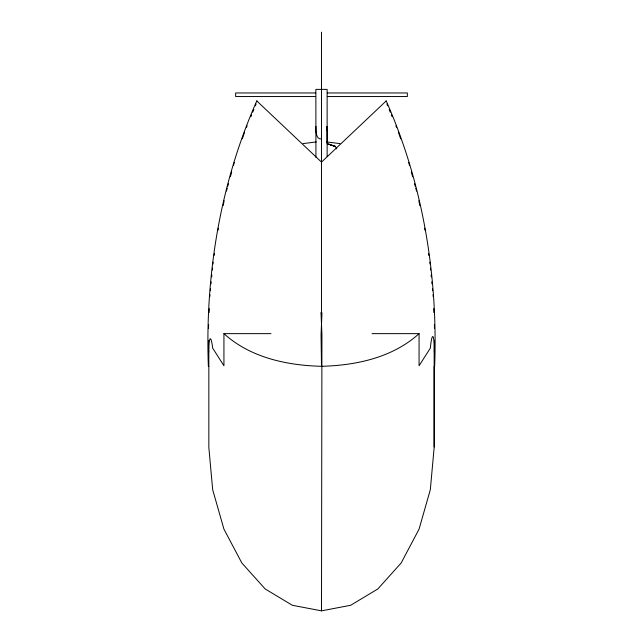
<?xml version="1.0" encoding="UTF-8"?>
<svg xmlns="http://www.w3.org/2000/svg" width="643" height="643" viewBox="0 0 643 643"><rect width="100%" height="100%" fill="white"/><g stroke="black" fill="none" stroke-linecap="round" stroke-linejoin="round"><path stroke-width="0.96" d="M270.968 333.645L223.933 333.645L223.933 365.771L212.68 348.136A23.453 2.387 87.4 0 0 211.105 339.785L210.703 338.974A23.453 2.387 87.4 0 0 208.838 348.578L208.838 447.424L212.68 489.717L223.933 529.133L241.84 562.987L265.173 588.956L292.34 605.28L321.5 610.85L350.66 605.28L377.835 588.956L401.16 562.987L419.067 529.133L430.32 489.717L434.162 447.424L434.162 366.301L434.644 366.301C438.02 275.759 423.006 183.986 386.194 100.935L321.5 162.108L256.798 100.935C219.994 183.986 204.972 275.759 208.364 366.301L208.838 366.301M434.162 446.998L434.162 348.578A21.09 2.146 -87.4 0 0 432.779 336.514L432.361 336.836A21.09 2.146 -87.4 0 0 430.32 348.136L419.067 365.771L419.067 333.645L372.032 333.645M321.5 610.85L321.934 334.706L321.026 312.795M434.346 352.364L434.515 340.42M315.93 126.398C315.946 130.392 315.56 139.563 321.5 138.968M327.07 130.248L327.07 126.398L327.07 142.457M208.485 328.485L208.645 324.506M209.136 312.578L209.305 308.608M209.795 296.68L209.988 294.711M210.365 290.765L210.558 288.795M211.033 283.868L211.226 281.891M211.7 276.964L211.893 274.995M212.367 270.06L212.56 268.091M212.937 264.152L213.13 262.175M321.974 312.795L321.066 334.706L321.5 366.301C356.19 365.425 392.68 357.604 419.067 333.645M214.175 255.375L214.473 253.43M218.049 230.114L218.347 228.169M223.129 205.639L224.166 200.745M226.457 191.059L227.244 188.198M227.759 186.293L228.546 183.44M230.371 176.777L231.681 172.011M233.505 165.347L234.285 162.486M242.331 138.816L244.581 132.185M246.398 127.611L247.145 125.795M250.866 116.729L251.614 114.912M252.731 112.195L253.848 109.471M255.343 105.846L256.091 104.029M386.202 100.935L385.527 101.313M321.034 312.932L321.5 312.868M303.054 143.614L316.243 141.942M315.665 92.962L235.651 92.962L235.651 96.538L315.665 96.538M327.335 92.962L407.349 92.962L407.349 96.538L327.335 96.538M257.473 101.313L256.798 100.935M321.5 366.301C286.802 365.425 250.32 357.604 223.933 333.645M326.757 141.942L339.946 143.614M327.319 143.911L335.276 146.363L336.691 148.927M330.51 145.165L335.276 146.363L327.062 143.421M386.917 104.029L387.657 105.846M389.152 109.471L390.269 112.195M391.386 114.912L392.134 116.729M395.863 125.795L396.602 127.611M398.419 132.185L400.669 138.816M408.715 162.486L409.495 165.347M411.319 172.011L412.629 176.777M414.454 183.44L415.241 186.293M415.756 188.198L416.543 191.059M418.834 200.745L419.871 205.639M424.653 228.169L424.951 230.114M428.527 253.43L428.825 255.375M429.87 262.175L430.063 264.152M430.44 268.091L430.633 270.06M431.107 274.995L431.3 276.964M431.774 281.891L431.967 283.868M432.442 288.795L432.635 290.765M433.012 294.711L433.205 296.68M433.695 308.608L433.864 312.578M434.355 324.506L434.515 328.485M208.485 340.42L208.654 352.364M327.134 156.603L327.134 89.377L315.866 89.377L315.93 157.366M321.5 32.15L321.5 324.144M321.5 331.249L321.5 338.258"/></g></svg>
